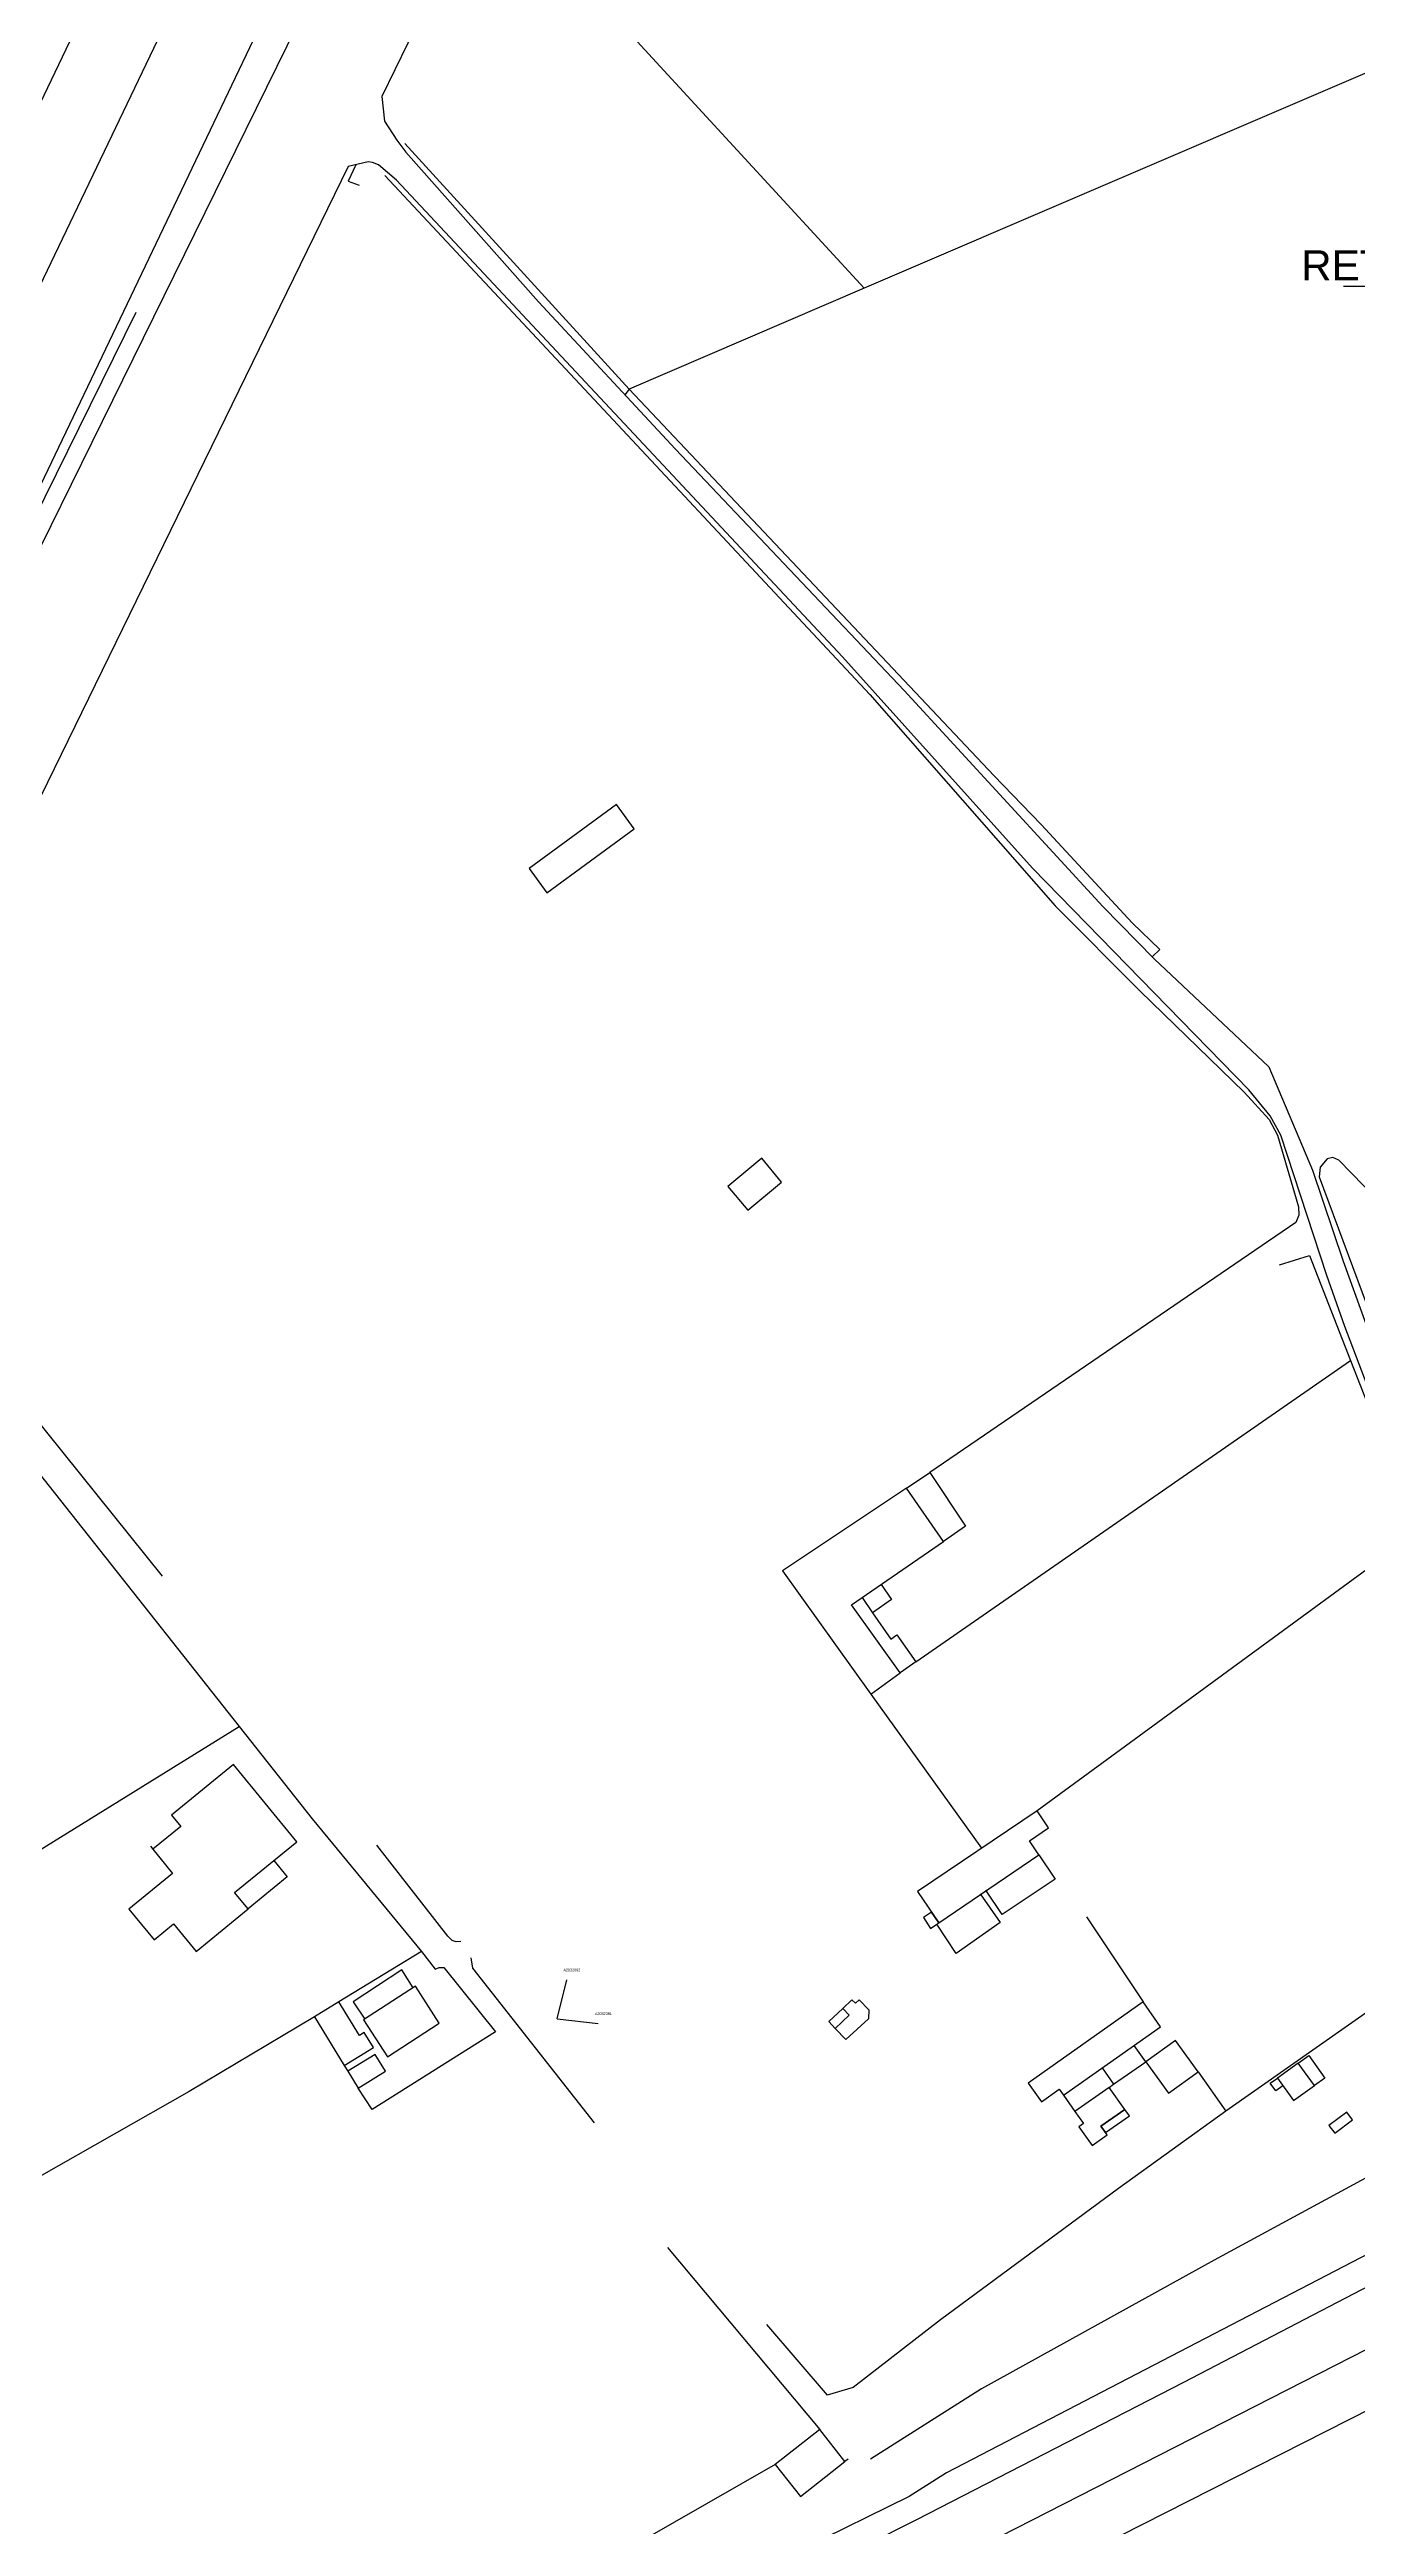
# Model space of a CAD drawing. Header units: millimetres. Extents: x 487814 to 495125, y 4392873 to 4398925.
# Drawn here: x 492634.5 to 492807.4, y 4395852.9 to 4396180.4 of the extents above; entities that cross this region are included whole.
import ezdxf
from ezdxf import colors
from ezdxf.entities.mleader import LeaderData, LeaderLine
from ezdxf.enums import TextEntityAlignment as Align
from ezdxf.math import Vec2, Vec3

# ---------------------------------------------------------------- set-up
doc = ezdxf.new("R2010")
doc.units = ezdxf.units.MM
doc.linetypes.add('Tramo_BT__380_A_P_Tr', pattern=[2, 1, 1])
for name, color, linetype in [('Acometida_rotulo', 7, 'Continuous'), ('Cartografia_Base', 8, 'Continuous'), ('MT_TEXTES', 7, 'Continuous'), ('Tramo_BT__380_A_P_Trazado', 10, 'Tramo_BT__380_A_P_Tr')]:
    doc.layers.add(name, color=color, linetype=linetype)
doc.styles.get("Standard").update_dxf_attribs({"font": 'arial.ttf'})

msp = doc.modelspace()

# ---------------------------------------------------------------- linework, layer by layer
at = {"layer": 'Cartografia_Base'}
for p, q in [((492681.47, 4396167.94, 113.35), (492711.14, 4396135.46, 112.98)), ((492674.98, 4396165.12, 113.12), (492673.96, 4396162.94, 113.43)), ((492673.96, 4396162.94, 113.5), (492675.43, 4396162.44, 113.36)), ((492742.21, 4396148.8, 112.68), (492711.14, 4396135.46, 112.98)), ((492711.14, 4396135.46, 112.6), (492710.53, 4396134.71, 112.64)), ((492711.14, 4396135.46, 112.98), (492759.35, 4396084.37, 112.17)), ((492759.35, 4396084.37, 111.96), (492765.6, 4396077.93, 111.82)), ((492781.3, 4396061.41, 111.53), (492780.25, 4396060.43, 111.61)), ((492621.31, 4396013.46, 113.16), (492649.37, 4395978.54, 113.16)), ((492749.04, 4395967.23, 111.98), (492806.5, 4396007.05, 111.98)), ((492741.93, 4395975.71, 114.53), (492743.29, 4395973.72, 114.53)), ((492743.06, 4395962.95, 112.05), (492757.72, 4395942.59, 112.05)), ((492647.82, 4395942.85, 111.45), (492648.16, 4395942.44, 111.45)), ((492833.21, 4395938.14, 110.47), (492790.02, 4395907.84, 110.21)), ((492771.57, 4395933.52, 110.75), (492779.07, 4395922.27, 110.66)), ((492673.45, 4395913.87, 111.3), (492673.92, 4395913.1, 111.3)), ((492773.65, 4395913.54, 112.85), (492775.17, 4395911.37, 112.85)), ((492774.6, 4395910.97, 112.59), (492775.17, 4395911.37, 112.85)), ((492768.53, 4395909.94, 112.59), (492770.06, 4395907.77, 112.59)), ((492716.18, 4395889.8, 110.09), (492736.32, 4395865.75, 110.15)), ((492729.28, 4395879.61, 109.76), (492737.29, 4395870.26, 109.74)), ((492740.07, 4395861.83, 109.79), (492739.65, 4395861.51, 109.8))]:
    msp.add_line(p, q, dxfattribs=at)
for points in [[(492820.39, 4396466.99, 108.21), (492817.6, 4396462.1, 108.23), (492748.87, 4396318.72, 110.18), (492678.44, 4396174.16, 113.36), (492678.79, 4396170.89, 113.32), (492680.38, 4396168.36, 113.19), (492681.58, 4396166.8, 113.05), (492699.14, 4396147.03, 112.86), (492717.23, 4396127.55, 112.52), (492747.46, 4396095.63, 112.21), (492773.74, 4396067.06, 111.71), (492780.54, 4396060.15, 111.61), (492795.67, 4396045.86, 111.24), (492801.45, 4396032.2, 111.29), (492805.54, 4396020.17, 111.26), (492810, 4396007.74, 111.23), (492824.66, 4395969.37, 110.91), (492830.49, 4395954.78, 110.75), (492843.75, 4395922.79, 110.31)], [(492724.32, 4396313.32, 110.68), (492592.28, 4396037, 114.6)], [(492768.63, 4396297.38, 113.62), (492768.15, 4396298.47, 113.62), (492749.33, 4396294.37, 113.2), (492704.72, 4396202.7, 114.74), (492702.24, 4396197.17, 114.78), (492697.83, 4396198.52, 114.35), (492697.43, 4396197.53, 114.35), (492742.21, 4396148.8, 112.68)], [(492626.22, 4396220.1, 113.74), (492602.82, 4396245.61, 114.47), (492601.81, 4396244.67, 114.47), (492595.45, 4396251.49, 114.75), (492583.05, 4396239.93, 114.92), (492589.41, 4396233.11, 114.99), (492588.08, 4396231.87, 115.03), (492611.37, 4396206.48, 114.44), (492560.96, 4396160.24, 116.13), (492610.71, 4396126.26, 114.84), (492645.03, 4396197.88, 113.92), (492625.09, 4396219.06, 113.79), (492626.22, 4396220.1, 113.74)], [(492899.81, 4396227.81, 113.24), (492878.08, 4396213.64, 113.85), (492880.91, 4396207.53, 114.94), (492865.94, 4396201.18, 114.84), (492866.02, 4396200.96, 114.39), (492865.71, 4396200.84, 114.39), (492865.34, 4396201.64, 112.68), (492742.21, 4396148.8, 112.68)], [(492649.81, 4396202.65, 113.93), (492655.76, 4396196.26, 114.07), (492619.53, 4396120.69, 114.59)], [(492668.6, 4396186.36, 113.1), (492603.37, 4396053.88, 112.97)], [(492821.81, 4395969.28, 110.91), (492805.74, 4396011.57, 111.24), (492803.34, 4396018.3, 111.74), (492797.28, 4396036.86, 111.4), (492795.87, 4396039.39, 111.4), (492793.03, 4396042.82, 111.39), (492764.46, 4396072.14, 112.1), (492739.32, 4396100.07, 112.43), (492680.37, 4396163.08, 113.5), (492677.97, 4396165.11, 113.43), (492677.2, 4396165.45, 113.47), (492676.61, 4396165.52, 113.51), (492673.98, 4396164.9, 113.32), (492626, 4396066.76, 113.83)], [(492678.8, 4396163.7, 114.05), (492742.95, 4396095.11, 113.17), (492767.46, 4396067.18, 112.86), (492778.7, 4396055.88, 112.04), (492792.43, 4396042.54, 112), (492795.75, 4396038.9, 111.93), (492796.84, 4396036.84, 111.86), (492799.63, 4396027.35, 111.74), (492799.64, 4396026.29, 111.74), (492799.25, 4396025.3, 111.86), (492750.85, 4395992.23, 112.66)], [(492645.91, 4396145.6, 113.42), (492626.26, 4396105.91, 114.09)], [(493178.55, 4396101.15, 99.11), (493144.73, 4396075, 99.22), (493139.81, 4396071.36, 99.24), (493127.05, 4396062.87, 99.36), (493098.66, 4396045.04, 100.02), (493070.02, 4396027.87, 99.98), (492994.18, 4395983.95, 100.1), (492972.76, 4395971.7, 100.49), (492937.72, 4395952.11, 101.38), (492906.39, 4395935.45, 102.19), (492784.4, 4395871.97, 103.58), (492749.13, 4395853.81, 104.58), (492722.75, 4395840.51, 104.78), (492688.46, 4395823.57, 105.93), (492666.53, 4395811.15, 105.93), (492642.37, 4395798.53, 106.36), (492603.46, 4395778.96, 107.4), (492569.87, 4395761.46, 107.41), (492505.05, 4395728.68, 108.17), (492477.68, 4395714.28, 109.52), (492435.24, 4395693.13, 109.83), (492385.17, 4395667.21, 110.34)], [(493206.26, 4396088.7, 99.85), (493183.62, 4396074, 99.98), (493154.17, 4396055.31, 99.98), (493126.23, 4396038.11, 99.99), (493106.27, 4396026.2, 100), (493085.42, 4396014.11, 100.07), (493072.8, 4396007.04, 100.14), (493003.5, 4395969.07, 101.16), (492984.37, 4395958.8, 101.37), (492919.03, 4395924.87, 102.36), (492839.65, 4395883.93, 103.51), (492760.82, 4395843.99, 105.11), (492676.64, 4395800.69, 106.05), (492621.06, 4395772.31, 107.43), (492598.41, 4395760.53, 107.52), (492486.1, 4395703.38, 109.63), (492408.71, 4395663.63, 110.4), (492356.79, 4395637.69, 111.76)], [(492700.22, 4396068.9, 112.61), (492711.78, 4396077.33, 112.55), (492709.45, 4396080.54, 112.58), (492697.89, 4396072.11, 112.64), (492700.22, 4396068.9, 112.61)], [(492765.6, 4396077.93, 111.92), (492777.62, 4396064.91, 111.99), (492781.3, 4396061.41, 112.15)], [(492726.79, 4396026.92, 112.29), (492731.28, 4396030.65, 112.27), (492728.66, 4396033.81, 112.29), (492724.17, 4396030.07, 112.32), (492726.79, 4396026.92, 112.29)], [(492887.48, 4395948.21, 109.97), (492836.45, 4396001.19, 110.82), (492804.96, 4396033.55, 111.83), (492804.15, 4396033.89, 111.84), (492803.42, 4396033.7, 111.85), (492802.48, 4396032.61, 111.87), (492802.33, 4396031.34, 111.89), (492825.78, 4395968.27, 110.92), (492844.39, 4395922.64, 110.48)], [(492797.1, 4396019.69, 112.05), (492801.08, 4396020.92, 111.87), (492806.5, 4396007.05, 111.98)], [(492806.5, 4396007.05, 111.98), (492815.4, 4395984.35, 111.53), (492765.08, 4395947.51, 112.23)], [(492632.92, 4395992.36, 113.75), (492669.19, 4395946.45, 112.87), (492683.67, 4395928.94, 111.24), (492672.74, 4395922.26, 112.91)], [(493022.76, 4395991.41, 100.32), (492980.8, 4395967.79, 101.21), (492943.86, 4395947.21, 101.56), (492922.66, 4395935.58, 101.93), (492900.34, 4395923.71, 102.34), (492817.07, 4395880.63, 103.56), (492684.21, 4395812.81, 106.1), (492636.2, 4395788.11, 106.46), (492589.52, 4395764.52, 107.84), (492541.84, 4395739.85, 108.33), (492490.4, 4395713.72, 109.28), (492449.2, 4395692.5, 109.63), (492402.98, 4395668.95, 110.54), (492371.16, 4395652.36, 110.38), (492355.21, 4395644.55, 111.06)], [(492743.06, 4395962.95, 111.27), (492746.97, 4395965.75, 111.33), (492740.52, 4395974.74, 111.64), (492752.66, 4395983.14, 111.81), (492747.77, 4395990.17, 112.02), (492731.4, 4395979.23, 111.79), (492743.06, 4395962.95, 111.27)], [(492747.77, 4395990.17, 114.6), (492750.85, 4395992.23, 114.6), (492755.58, 4395985.16, 114.6), (492752.66, 4395983.14, 114.6)], [(492744.43, 4395977.44, 114.53), (492745.8, 4395975.45, 114.53), (492743.29, 4395973.72, 114.53)], [(492743.29, 4395973.72, 114.53), (492745.7, 4395970.22, 114.25), (492746.49, 4395970.79, 114.25), (492749.04, 4395967.23, 114.25), (492746.97, 4395965.75, 111.33)], [(492659.56, 4395958.62, 114.25), (492580.53, 4395909.72, 114.26), (492561.42, 4395938.08, 113.36), (492566.74, 4395941.81, 116.04), (492562.78, 4395947.2, 117.33), (492562.9, 4395949.13, 117.33), (492578.14, 4395958.14, 117.33)], [(492644.97, 4395934.52, 111.55), (492648.3, 4395930.46, 111.37), (492650.89, 4395932.58, 111.47), (492653.87, 4395928.94, 111.3), (492660.73, 4395934.55, 111.33), (492658.96, 4395936.72, 111.46), (492667.18, 4395943.42, 111.29), (492658.82, 4395953.65, 111.27), (492650.6, 4395946.95, 111.39), (492651.83, 4395945.44, 111.39), (492648.16, 4395942.44, 111.45), (492650.76, 4395939.26, 111.71), (492644.97, 4395934.52, 111.55)], [(492752.06, 4395932.71, 110.5), (492765.28, 4395941.72, 110.92), (492764.04, 4395943.57, 110.96), (492766.58, 4395945.26, 111), (492765.08, 4395947.51, 111.05), (492749.23, 4395936.84, 110.56), (492752.06, 4395932.71, 110.5)], [(492893.39, 4395944.06, 109.5), (492838.9, 4395915.44, 110.71), (492788.45, 4395888.14, 108.55), (492757.7, 4395871.1, 109.18), (492743.02, 4395861.83, 109.96)], [(492664.14, 4395940.94, 114.29), (492665.9, 4395938.79, 114.29), (492660.73, 4395934.55, 114.29)], [(492688.87, 4395930.23, 111.7), (492688.25, 4395930.2, 111.72), (492687.7, 4395930.4, 111.72), (492687.16, 4395930.96, 111.64), (492677.76, 4395942.98, 111.69)], [(492765.28, 4395941.72, 113.58), (492767.45, 4395938.47, 113.58), (492760.42, 4395933.8, 113.58), (492758.28, 4395937.03, 113.58)], [(492751.8, 4395932.53, 114.13), (492752.06, 4395932.71, 110.5), (492751.08, 4395934.14, 110.52), (492750.03, 4395933.43, 112.55), (492750.98, 4395931.98, 112.55), (492751.8, 4395932.53, 114.13)], [(492757.53, 4395936.54, 114.13), (492760.15, 4395932.75, 114.13), (492754.37, 4395928.68, 114.13), (492751.8, 4395932.53, 114.13)], [(492683.67, 4395928.94, 111.24), (492685.45, 4395926.6, 111.24), (492685.98, 4395926.82, 111.24), (492686.61, 4395926.82, 111.24), (492693.43, 4395918.32, 111.24), (492677.12, 4395908.06, 110.96), (492675.29, 4395910.87, 110.96)], [(492690.19, 4395928.11, 111.57), (492690.41, 4395926.74, 111.53), (492706.51, 4395906.29, 111.01)], [(492682.56, 4395924.13, 113.32), (492681.06, 4395926.49, 113.32), (492674.62, 4395922.28, 113.32), (492676.15, 4395919.98, 113.32)], [(492679.15, 4395915.02, 110.73), (492686.01, 4395919.47, 110.56), (492682.86, 4395924.33, 110.81), (492676, 4395919.88, 110.96), (492679.15, 4395915.02, 110.73)], [(492669.53, 4395920.28, 111), (492652.96, 4395910.41, 110.84), (492603.34, 4395882.23, 111.16)], [(492673.45, 4395913.87, 110.77), (492677.31, 4395916.23, 110.81), (492676.1, 4395918.2, 110.9), (492675.45, 4395917.81, 110.9), (492672.74, 4395922.26, 111.06), (492669.53, 4395920.28, 111), (492673.45, 4395913.87, 110.77)], [(492738.34, 4395918.77, 111.14), (492740.19, 4395920.52, 111.14), (492739.35, 4395921.41, 111.14), (492737.5, 4395919.66, 111.14), (492738.34, 4395918.77, 111.14)], [(492741.54, 4395922.56, 110.08), (492742.81, 4395921.21, 110.08), (492742.78, 4395920.04, 110.08), (492739.76, 4395917.31, 110.06), (492738.34, 4395918.77, 110.29)], [(492741.54, 4395922.56, 110.93), (492741.03, 4395922.08, 110.94), (492740.57, 4395922.56, 111.04), (492739.35, 4395921.41, 111.11)], [(492781.38, 4395918.99, 110.63), (492779.07, 4395922.27, 110.66), (492763.86, 4395911.54, 110.06), (492765.62, 4395909.05, 110), (492767.99, 4395910.71, 110.07), (492768.53, 4395909.94, 110.05), (492781.38, 4395918.99, 110.63)], [(492782.42, 4395910.2, 110.35), (492786.33, 4395913, 110.6), (492783.34, 4395917.17, 110.62), (492779.43, 4395914.36, 110.39), (492782.42, 4395910.2, 110.35)], [(492675.29, 4395910.87, 110.67), (492678.92, 4395913.1, 110.68), (492677.55, 4395915.33, 110.78), (492673.92, 4395913.1, 110.75), (492675.29, 4395910.87, 110.67)], [(492775.17, 4395911.37, 112.85), (492779.43, 4395914.36, 112.85), (492777.88, 4395916.52, 110.47)], [(492799.59, 4395914.18, 110.36), (492796.82, 4395912.2, 110.28), (492798.94, 4395909.23, 110.18), (492801.71, 4395911.21, 110.26), (492799.59, 4395914.18, 110.36)], [(492799.59, 4395914.18, 113.57), (492800.96, 4395915.16, 113.57), (492803.08, 4395912.19, 113.57), (492801.71, 4395911.21, 113.57)], [(492772.34, 4395903.27, 112.24), (492774.33, 4395904.67, 112.24), (492773.5, 4395905.84, 112.24), (492776.66, 4395908.06, 112.24), (492774.6, 4395910.97, 112.59), (492770.06, 4395907.77, 112.59), (492771.19, 4395906.17, 112.24), (492770.59, 4395905.75, 112.24), (492772.34, 4395903.27, 112.24)], [(492786.33, 4395913, 110.78), (492790.02, 4395907.84, 110.78), (492775.82, 4395897.61, 109.88)], [(492797.54, 4395911.17, 112.53), (492796.6, 4395910.5, 112.53), (492795.87, 4395911.52, 112.53), (492796.82, 4395912.2, 112.53)], [(492774.08, 4395905.02, 112.24), (492777.28, 4395907.19, 111.8), (492776.66, 4395908.06, 112.24), (492773.5, 4395905.84, 112.24), (492774.08, 4395905.02, 112.24)], [(492804.41, 4395904.9, 111.35), (492806.77, 4395906.67, 111.45), (492806, 4395907.69, 111.35), (492803.64, 4395905.92, 111.35), (492804.41, 4395904.9, 111.35)], [(492775.82, 4395897.61, 110), (492752.26, 4395880.22, 109.96), (492740.73, 4395871.29, 109.89), (492737.29, 4395870.26, 109.84)], [(492809.01, 4395889.06, 109.37), (492753.06, 4395860.02, 108.61), (492748.13, 4395856.87, 108.61), (492734.19, 4395850.01, 108.55), (492707.09, 4395836.18, 108.67), (492683.58, 4395825.12, 109.36), (492655.35, 4395810.17, 111.06), (492632.72, 4395799.43, 111.76), (492614.97, 4395790.44, 111.91), (492571.63, 4395767.57, 111.97), (492534.99, 4395748.58, 111.99), (492498.27, 4395728.54, 111.95), (492469.82, 4395713.33, 112.2), (492420.48, 4395688.09, 112.22), (492384.69, 4395669.27, 112.27)], [(492733.76, 4395856.88, 109.96), (492739.65, 4395861.51, 109.8), (492736.32, 4395865.75, 109.82), (492730.43, 4395861.12, 109.96), (492733.76, 4395856.88, 109.96)], [(492730.43, 4395861.12, 109.96), (492708.03, 4395848.27, 110.01), (492695.21, 4395842.5, 110.01), (492697.35, 4395839.9, 110.01), (492667.41, 4395825.24, 111.05), (492661.8, 4395819.58, 111.05)]]:
    msp.add_polyline3d(points, dxfattribs=at)
at = {"layer": 'Tramo_BT__380_A_P_Trazado', "flags": 128}
for points in [[(492701.58, 4395920.04), (492702.86, 4395925.17)], [(492701.58, 4395920.04), (492707.03, 4395919.4)]]:
    msp.add_lwpolyline(points, dxfattribs=at)

# ---------------------------------------------------------------- texts
at = {"layer": 'Acometida_rotulo'}
for s, p in [('A2032092', (492702.43, 4395926.2)), ('A2032091', (492706.6, 4395920.43))]:
    msp.add_text(s, height=0.35, dxfattribs=at).set_placement(p, align=Align.BOTTOM_LEFT)

# ---------------------------------------------------------------- leaders
at = {"layer": 'MT_TEXTES'}
ml = msp.add_multileader_mtext('Standard', dxfattribs=at)
ml.set_content('RETENSAR VANOS MT', color=256)
ml.set_leader_properties(color=8)
ml.build(insert=Vec2(0, 0))
ml.multileader.update_dxf_attribs({"text_left_attachment_type": 5, "text_right_attachment_type": 5, "dogleg_length": 0.36, "arrow_head_size": 2, "scale": 2})
ctx = ml.context
ctx.base_point, ctx.scale, ctx.arrow_head_size, ctx.plane_origin = Vec3(492795.7, 4396149.03), 2, 2, Vec3(492978.19, 4396060.27)
ctx.left_attachment, ctx.right_attachment, ctx.text_align_type = 5, 5, 2
notes = []
notes.append((ctx, [(0, (1, 1, 0), (492863.84, 4396149.03), (-1, 0), 0.72, [(0, [(492948.47, 4396172.33)], 0, [])])]))
ctx.mtext.insert, ctx.mtext.alignment, ctx.mtext.flow_direction = Vec3(492861.12, 4396153.83), 3, 5
for ctx, leaders in notes:
    for number, flags, end, landing, length, lines in leaders:
        leader = LeaderData()
        leader.index, (leader.has_last_leader_line, leader.has_dogleg_vector, leader.attachment_direction) = number, flags
        leader.last_leader_point, leader.dogleg_vector, leader.dogleg_length = Vec3(end), Vec3(landing), length
        for number, points, colour, breaks in lines:
            line = LeaderLine()
            line.index, line.vertices, line.color, line.breaks = number, Vec3.list(points), colors.encode_raw_color(colour), breaks
            leader.lines.append(line)
        ctx.leaders.append(leader)

doc.saveas('drawing.dxf')
